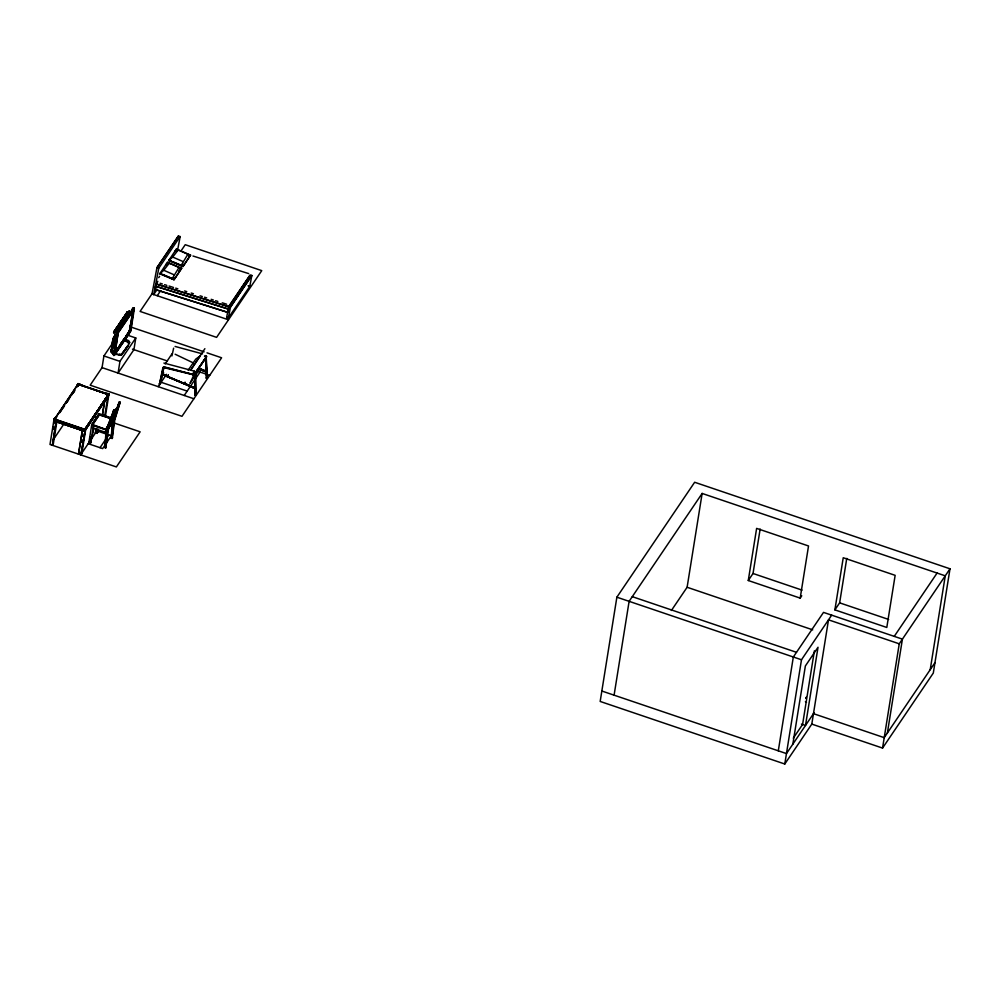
<?xml version="1.0" encoding="UTF-8"?>
<svg xmlns="http://www.w3.org/2000/svg" width="1000" height="1000" viewBox="0 0 1000 1000"><rect width="100%" height="100%" fill="white"/><g stroke="black" fill="none" stroke-linecap="round" stroke-linejoin="round"><path stroke-width="1.5" d="M121.975 321.975L124.237 318.688C121.788 319.325 119.7 321.65 122.438 321.4C126.775 317.2 122.175 317.875 121.275 321.075M114.488 354.95L114.875 353.95M195.113 394.738L195.1 388.462L184.812 383.675L184.838 382.463L184.55 383.562L195.012 388.125L195.375 373.288L195.688 395.037L195 373.375M805.812 698.263L806.112 697.387M112.863 343.15L113.175 340.55L112.438 347.463L113.537 338.088L115.225 335.525M129.887 331.375L133.275 308.137M122.775 323.35L116.988 331.975L113.488 354.875L113.413 353.725M114.375 352.663L114.5 351.7L114.325 355.1M133.312 308.575C132.475 307.113 134.963 310.338 133.675 308.1M167.738 376.4L168.275 375.262L168 376.512M130.688 328.6L129.838 332.225L133.912 307.913L133.412 308.587M117.45 327.05L117.188 327.725L119.425 323.562L121.112 323.237L119.525 323.387L119.012 324.625L120.275 322.3L122 321.912L123.925 319.175L122.1 319.6M117.863 325.838L117.575 326.575L119.513 325.575M113.6 354.4L113.863 355.5L118.112 331.925M113.787 355.188L117.438 332.088M111.213 438.162L112.5 420.525L119.362 401.812L120.188 402.175L114.838 419.725L112.15 438.475L111.213 438.162L112.825 423.45M104.838 447.575L106.163 429.875L114 409.75L114.825 410.1L108.5 429.075L105.775 447.9L104.838 447.575L105.988 439.025M114.075 354.363L114.2 355.012L129.913 331.8L130.7 328.3L130.5 329.188M119.625 354.062L120.45 354.312M129.613 311.725L129.462 310.975L122.075 321.838L120.237 322.425L121.925 322.038M117.175 334.15L117.675 332.125L133.85 308.387L133.737 309.4L133.613 308.337M117.375 333.787L117.7 331.763L133.912 307.913M116.163 336.737L117.362 331.287M129.887 331.825L130.638 324.263M106.237 435.925L107.037 428.587L114 409.75M130.575 329.212L130.35 330.325M130.55 329.45L130.7 328.3M113.863 355.5L117.45 331.675L117.3 332.95M112.15 438.475L113.963 421.012L120.188 402.175M105.775 447.9L107.625 430.375L114.825 410.1M123.075 320.325L121.475 320.538M122.4 319.137C126.713 317.913 121.3 319.538 123.525 317.5C126.975 317.512 120.938 317.987 125.475 316.788M113.038 342.413L112.725 344.025L112.987 343.025M129.613 330.812L129.913 328.825M113.588 332.925L113.975 331.737M116.7 333.175L133.075 308.175M118.038 325.65L119.938 324.95L118 325.712M117.387 333.837L118.612 330.763L117.925 331.637M84.288 386.012L78.1 383.963L108.562 394.462L108.2 396.125L108.387 394.562L98.3 391.075M114.925 330.275C119.588 328.1 111.237 332.075 116.188 330.513L114.425 331.012L116.1 330.637M195.012 388.125L195.375 373.288L195.188 395.037L195.125 388.475L162.262 374.475L195.25 387.938M113.287 354.55L114.062 354.538L117.475 333.188M78.05 385.825L78.25 384.312L77.938 385.95M108.588 394.613L108.075 396.188L108.625 394.25L106.55 393.312L108.963 394.038L105.375 416.45M112.613 351.975L111.938 352.825L112.137 350.538M108.075 396.188L108.362 394.525L78.1 384.225L54.312 419.363L84.712 429.588L84.537 431.275L85.887 428.212L81.838 453.5L80.85 454.938L85.45 428.475M125.312 317.05C120.538 319.012 129.113 311.75 129.588 311.625M98.362 429.412L97.188 433.375L95.425 432.775L96.037 428.462M115.45 329.5C117.537 325.712 119.237 325.238 119.225 326.025L122.587 321.025L120.7 322.088M129.488 331.9L129.75 330.9M112.037 351.262L112.487 348.575C112.5 347.388 111.538 342.8 112.987 339.513M57.075 420.475L56.238 421.712C51.4 422.9 56.925 414.913 54.062 419.075L50 444.475L116.375 466.938L140.137 431.812L113.612 422.825M54.925 419.375L55.175 417.725L54.363 418.963L56.537 419.712L56.238 421.712M112.613 348.225L111.775 347.675L113.05 339.162L114.15 339.6L112.8 347.975M112.675 339.05L113.888 339.875L115.1 332.625L117.1 329.125L114.825 330.337L116.2 329.4M133.925 309.413L133.887 308.15M97.188 433.375L97.837 429.075M116.337 335.425L115.825 338.625M113.562 355.163L114.275 354.675M130.5 325.075L129.238 331.562L120.262 344.663L124.537 338.375L123.138 340.425M133.575 308.4L131.775 316.975L133.15 308.263L132.213 314.413M114.975 330.138L116.55 329.938C113.963 330.838 114.65 329.888 116.9 329.438C118.8 327.125 115.15 329.438 116.363 329.15M132.725 311.2L133.012 309.413M116.45 334.712L116.65 333.488M129.688 330.2L133.112 308.65L132.487 312.7M56.837 421.938L53.338 443.862L52.375 445.275L56.537 419.712L54.062 419.075M81.562 439.625L81.1 442.537L81.613 439.575M113.062 344.613L113.425 343.062M112.863 344.762L114.125 341.8L112.5 344.637M102.325 415.7L104.862 399.65M133.075 309.05L132.775 308.5M53.1 429.6L53.575 426.613M54.05 423.638L55.012 417.663M52.375 445.275L56.45 419.913M78.012 385.662L78.225 384.338L77.975 385.838M79.475 452.725L78.513 454.137L82.587 428.775L84.913 429.338L85.75 428.088M80.913 454.862L85.662 428.15M93.9 428.237L90.638 443.038L88.888 442.45L91.675 425.062L99.062 413.75L113.212 418.55L109.175 424.825M99.062 413.75L91.838 424.738L105.988 429.525L107.587 427.175M112.263 343.638L103.925 355.962L102.05 367.625L193.875 398.75M105.588 432.088L106.225 429.95L93.612 425.637L90.638 443.038M93.612 425.637L93.212 428.137L105.512 432.312L112.6 421.737M95.425 432.775L96.575 428.8M99.225 414.888L92.413 424.95L99.225 414.888L112.525 419.062M112.55 345.962L111.925 346.525L113.287 338.013L114.95 335.45M112.438 347.463L112.963 345M102.3 415.475L104.913 399.15M104.65 416.375L108.012 395.487L108.963 394.038M115.087 352.912L118.162 332.863L133.312 310.7L130.113 330.725L115.087 352.912L130.113 330.725M105.512 432.312L105.913 429.812L113.038 419.288L98.888 414.4M105.988 429.525L91.9 424.338M126.812 316.737L127.4 311.762M135.787 337.975L119.95 361.388L118.075 373.062L133.925 349.65L135.787 337.975L127.05 335.012M119.188 355.125L120.862 355.3A1.675 1.013 9 0 0 121.7 354.787C122.1 354.137 116.037 355.85 115.025 353.288M129.35 313.35L129.45 312.462M130.638 330.5L133.775 308.725M160.188 384.462L159.613 384.4M160.162 383.6L159.188 383.762L159.6 384.525M163.575 367.512L193.975 374.963L206.4 356.838L205.5 355.65M194.7 395.125L196.088 395.25L194.7 395.125L195.1 394.438L196.088 395.25M192.738 374.975L195.113 374.325L194.462 374.1L206.4 356.838L193.975 374.963M206.5 378.575L206.088 377.825L207.475 377.95L206.525 378.462M616.875 597.188L600.175 701.45L784.788 764.013L811.8 724.1L828.5 619.837L899.25 643.812L950 568.8L694.65 482.262L616.875 597.188L801.488 659.762L831.675 615.15M614.087 695.175L629.113 601.337L702.138 493.438L945.25 575.825L930.212 669.663M671.388 610.487L687.113 587.263L702.138 493.438M748.275 580.513L756.625 528.387L808.525 545.975L800.188 598.112L748.275 580.513L753.025 573.488L760.15 529.025M778.3 750.825L793.325 657L823.512 612.388L902.412 639.138L887.387 732.962M784.788 764.013L801.488 659.762M792.837 744.175L805.362 665.975L818.025 647.25L805.512 725.438L801.425 724.062M814.375 650.863L802.588 724.45L793.288 738.188M834.887 609.875L843.238 557.737L895.15 575.337L886.8 627.463L834.887 609.875L839.638 602.85L846.762 558.387M811.8 724.1L882.55 748.075L899.25 643.812M950 568.8L933.3 673.062L882.55 748.075M78.513 454.137L82.65 428.725L82.375 430.575L84.575 431.25L85.412 430.075M114.113 353.7L114.113 355.05L114.25 353.438M54.075 420.887L54.425 419.025L84.913 429.338L84.425 431.275L54.138 420.975L54.875 419.688M131.012 325.25L132.887 314.875M85.887 428.212L84.637 429.75L54.538 419.45L54.288 421.012L84.35 431.188L84.637 429.55L54.538 419.45L54.25 420.938L55.487 417.975M102.438 403.375L84.8 429.65L108.625 394.25L107.5 397.4L108.663 394.162L78.2 384.425M124.95 315.35L127.125 314.337L125.575 314.525M133.688 309.837L134 308.475M116.1 336.925L117.1 331.775M131.95 316.05L132.113 315.05M133.75 309.475L133.837 308.288M131.263 324.85L129.775 331.987L130.45 330.238M133.688 308.263L133.85 308.9M89.838 439.9L90.388 436.825M131.3 324.975L129.838 331.625L133.812 308.425L132.15 310.825L133.55 308.688M107.475 398.4L107.837 395.412M123.688 339.738C138.075 339.263 120.438 353.3 121.888 354.5M111.4 349L111.075 351.1L112 352.55M153.787 294.438L158.775 268.212L180.1 236.513L178.337 236.025L156.95 267.638L152.025 293.962L228.475 319.8M157.812 281.288L155.625 286.25L228.487 309.025L227.775 312.362L228.8 306.825L249.6 275.975M177.387 251.175L180.162 236.6M226.663 317.462L228.663 306.55L250.138 274.9L251.825 275.45L249.812 286.337L228.337 317.987L226.6 317.375L228.425 317.95M228.337 317.987L230.475 307.125L251.825 275.45L230.375 307.137L155.988 283.9M127.387 342.537L128.287 342.713M113 340.675L113.012 340.825M118.375 325.087L120.812 323.688L119.188 323.938L119.588 323.312L121.275 323.1L119.188 323.888M163.9 367.6L160.212 384.113L159.562 383.9L162.838 367.863A1.863 1.438 34.1 0 1 164.638 366.987L192.85 374.363L194.825 373.938M163.287 367.8L159.562 383.9M118.938 324.263L121.062 323.3L119.588 323.312M124.9 317.613L123.25 317.875L124.95 317.55M171.925 355.938L173.637 348.162M129.288 343.175L128.837 342.15L123.387 340.238M128.763 332.163L129.613 331.025L130.15 331.613M111.5 348.787L111.05 351.838L112.15 352.75M117.225 326.788L118.675 326.85M123.85 317.05L123.488 317.625L125.425 316.863L129.362 311.062C126.312 315.113 124.1 313.9 127.475 313.825M116.538 332.762L117.312 331.538M130.325 331.4L130.575 330.763M127.125 313.288L126.137 313.637L128.425 312.438M117.1 329.175L115.35 329.575L117.05 329.25L118.475 327.1L116.688 327.612M116.3 330.325L114.5 330.838L115.438 330.425M124.412 316.175C126.463 314.738 122.812 321.025 129.362 311.062L126.05 315.912M118.863 324.45L120.525 324.188L118.737 324.575M167.838 376.512L168.025 375.288M168.275 375.262L168.1 376.35L168.388 375.438M184.812 383.675L185.1 382.425L184.562 383.45M118.362 330.812L117.6 332.65L118.6 330.85M117.537 332.837L118.038 331.388M129.662 330.238L129.637 330.688M122.463 319.137L124.05 318.888M124.6 315.912L126.7 314.962M126.9 314.65L125.087 315.163L126.8 314.837M122.1 319.637L123.625 319.513M119.9 322.938C124.462 320.938 118.85 324.012 120.25 322.362M120.425 322.113L122.463 321.225M117.188 332.075L117.762 331.712M122.525 321.15L120.875 321.362L122.888 320.588M113.612 332.688L113.812 332.025M115.662 329.125L117.212 328.988M126.088 313.762L127.65 313.575M100.738 406.087L99.488 407.788L100.988 405.562M118.287 327.413L116.725 327.55L118.713 326.775L117.2 326.85M159.762 273.788L167.413 262.312L181.625 268.312L173.975 279.775L159.762 273.788L163.775 270.262L169.312 263.113L166 264.413M167.413 262.312L181.537 268.6L178.637 271M174.938 251.2L178.25 249.9L172.712 257.05L168.7 260.575L182.913 266.575L190.562 255.1L176.35 249.112L168.7 260.575L171.462 261.175M176.35 249.112L190.475 255.4L188.538 257M173.975 279.775L181.625 268.312L178.8 267.812L172.175 278.675L175.487 277.375M182.913 266.575L190.562 255.1L187.7 254.562L181.112 265.475L184.425 264.175M114.012 331.587L114.462 330.9M123.188 320.15L121.538 320.4L123.55 319.637M126.325 335.7L129.613 330.462M118.225 325.337L120.213 324.562M128.35 312.5L126.65 312.887L128.275 312.625L126.65 312.887L127.362 311.837M81.775 453.55L80.85 454.938M109.763 422.912A13.525 8.475 18.4 0 0 111.237 422.025A19.412 12.112 18 0 0 111.6 421.675A21.075 13.188 18.1 0 0 113.038 420.288A24.125 15.1 18.3 0 0 113.4 419.837A22.425 14.05 18.6 0 0 114.712 417.337A19.675 12.312 18.6 0 0 114.825 416.9A13.625 8.55 18.1 0 0 115.037 415.138L115.962 413.175A13.537 8.475 18.8 0 1 115.812 414.75A17.962 11.25 18.5 0 1 115.712 415.163A22.788 14.275 18.3 0 1 114.125 418.2A21.5 13.45 18.2 0 1 112.325 420A17.525 10.962 18.3 0 1 111.95 420.275A13.425 8.387 18.2 0 1 110.6 421.037L109.95 423.075L110.425 420.887A14.013 8.775 18.4 0 0 112.1 419.862M113.375 412.175L114.05 410.163A15.762 9.862 18.1 0 0 117.438 407.325A19.412 12.163 18.8 0 0 118.725 405.012A13.012 8.137 18.8 0 0 118.938 402.95L119.213 402.987A11.812 7.4 18.3 0 1 119.175 404.312A14.325 8.963 18.9 0 1 119.1 404.65A17.375 10.875 18.7 0 1 118.975 405.1A18.475 11.562 18.4 0 1 118.35 406.6A19.562 12.263 18.9 0 1 115.8 409.538A12.375 7.738 18.2 0 1 114.225 410.325L113.375 412.175A15.45 9.688 18.6 0 0 116.65 409.538A22.212 13.913 18.3 0 0 117.287 408.7A18.288 11.45 18.8 0 0 118.038 407.025A13 8.125 18.7 0 0 118.263 404.963L118.938 402.95M113.575 412.362A12.363 7.738 18.5 0 0 115.075 411.512A19.075 11.95 18.7 0 0 118.4 406.662A12.35 7.725 18.7 0 0 118.537 405L119.213 402.987M109.887 423.025A13.45 8.375 17.8 0 0 111.25 422.262A17.488 10.913 18 0 0 111.825 421.825A22.287 13.987 18.9 0 0 112.638 421.225A21.025 13.162 18.3 0 0 113.462 420.225A22.8 14.275 18.8 0 0 115.062 417.188A14.412 9.038 18.1 0 0 115.312 415.188L115.962 413.175M80.312 384.538L78.075 383.562L77.125 385.012L78.138 383.812L80.375 384.35M119.362 401.812L113.375 419.225L106.163 429.875M123.55 317.438L125.662 316.475L123.725 317.188M116.188 328.363L118.238 327.475L116.512 327.912M116.638 327.725C122.238 326 111.125 331.75 119.262 325.962M117.15 332.225L118.125 331.488M113.775 354.825L115.125 352.262M158.713 268.113L157 267.7L178.438 236.012M156.037 283.962L228.8 306.825M230.113 306.525L228.287 309.137L155.562 286.163L155.1 289.475L227.775 312.362L155.087 289.438L156.762 286.85M249.725 286.388L248.088 285.75L249.812 286.337M117.25 328.925L115.787 329M124.513 318.188L123.225 317.938M119.975 322.762L121.838 322.163M126.225 313.575L127.812 313.263L125.887 314.088M132.363 310.462L133.7 308.512L132.45 310.338M122.638 318.888L124.637 318M125.538 314.587L127.312 314.075M184.55 383.562L185.2 382.612M195.012 388.537L162.262 374.475L195.463 388.15L184.65 383.413M125.125 317.3L123.688 317.3M190.012 383.425L195.037 372.287M54.538 419.45L78.15 383.925M128.65 332.325L129.4 331.1M121.375 322.863L119.612 323.25L121.487 322.675M122.05 321.85L120.3 322.238M118.338 325.213L120.062 324.762M129.45 343.338L129.325 342.225L123.625 340.163M199.387 368.575L206.525 371.625L198.6 368.137L206.337 371.388L207.138 378.125L206.438 378L205.975 357.525L206.213 371.75L198.538 368.325M132.3 309.262L133.238 308.45M113.525 354.738L121.525 342.85M125.812 316.288L124.637 318.125L123 318.312M113.888 339.875L113.4 339.487M85.262 428.812L84.8 429.65L54.45 419.363M84.725 429.325L93.088 417.3L84.862 429.613L82.587 428.775L84.913 429.538L108.562 394.462L94.113 415.887L95.075 414.3M114.787 330.4L116.512 330.125L114.625 330.65M119.513 345.662L120.487 344.387M805.925 698.263L806.2 697.412M113.837 337.088L113.787 338.2L115.475 335.613M113.55 338.113L114.087 337.175M119.575 345.887L113.513 354.663L115.85 351.238M126.75 335.075L126.188 335.9M116.1 350.863L117.613 348.625M131.713 310.087L132.675 308.65M117.525 332.6L119.012 330.238M122.112 343.25L128.688 333.488L115.512 352.962M129.362 332.537L129.85 331.775L128.975 333.113M125.938 336.337L127.6 333.888M94.275 415.5L94.775 414.712M112.35 348.137L111.775 347.675M128.2 345.062L121.137 355.037L114.475 353.4M127.5 335.3L120.988 344.925M85.588 428.338L93.238 417.175M76.988 387.062L77.8 385.838M127.8 346.037L123.375 352.562M117.425 331.188L118.075 330.225M127.475 346.413L122.963 353M127.387 335.412L122.3 342.925L128.763 333.413M117.212 331.775L119.087 328.812M60.05 412.188L62.587 408.425M68.5 399.637L65.963 403.4L68.562 399.725M71.037 395.875L74.412 390.863M73.075 393.075L74.713 390.65M101.45 404.862L108.387 394.562L78.25 384.288M56.062 417.925L56.725 416.95M60.812 410.9L61.4 410.037M61.775 409.487L62.3 408.7M63.725 406.6L64.287 405.763M74.075 391.287L74.588 390.538M54.7 420.275L54.25 420.938L84.438 431.087M59.825 412.688L60.5 411.65M61.975 409.475L63.75 406.85M63.938 406.613L64.625 405.55M82.963 429.762L82.375 430.575M106.962 396.688L107.713 395.562M67.038 401.712L70.35 396.825M72 394.387L74.488 390.725M111.938 346.613L113.537 344.25M158.713 277.638L159.588 276.325M112.175 346.7L113.775 344.325M53.463 439.45L64.488 423.137M102.3 367.262L90.175 385.188L181.988 416.312L221.6 357.775L207.025 352.837M112.575 352.038L112.025 352.788M152.338 293.312L140.087 311.425L216.6 337.362L261.75 270.637L185.238 244.7L180.863 251.163M153.688 294.462L151.962 293.863L153.7 294.488L157.213 289.387M130.225 331.7L114.325 355.05M157.275 295.663L160.7 290.613M94.588 415.175L98.312 409.675M108.325 396.15L84.425 431.275L108.2 396.125L108.362 394.525L95.625 390.225M88.888 442.45L89.562 441.45M80.662 454.837L89.95 441.125M91.688 438.562L96.888 430.863L111.35 435.775L102.675 448.587L88.212 443.688M109.975 422.837L105.662 429.45L113.212 418.55M105.738 432.562L112.875 421.838M100.037 447.7L108.713 434.875M165.175 363.925L172.05 353.762M161.675 375.562L163.35 373.088M162.05 375.4L163.725 372.912M158.162 386.65L166.5 374.325M188.125 370.25L195.775 359.1L200.387 355.75L190.8 369.925L204.887 348.675M190.325 382.725L199.913 368.812M184.213 395.475L200.062 372.062M800.188 598.112L801.762 595.763M814.075 712.788L786.462 753.587L601.85 691.025M894.25 636.362L937.087 573.062M934.975 662.638L884.212 737.65L813.475 713.662M100.1 407L108.625 394.25L104.175 400.775M120.262 344.663L122.375 341.6M113.6 354.513L114.275 353.537M115.913 351.087L117.287 349.125M87.325 425.763L88.787 423.738M122.662 318.762L124.412 318.312M123.375 319.887L121.65 320.275M112.163 346.6L112.662 345.975M119.425 323.562L120.95 323.438M120.087 324.875L119.562 325.513L120.037 324.825M128.512 312.312L126.838 312.575L127.762 312.337M117.762 326.037L119.612 325.45M126.775 312.7L128.6 312.188L126.8 312.638M126.4 313.325L128.062 312.938L126.05 313.825M120.237 324.5L118.675 324.7M129.562 331.375L129.887 330.412M120.838 323.625L119.288 323.75M205.588 355.613C208 356.238 205.463 358.425 206.337 356.15M116.725 327.55L118.488 327.212M126.838 312.575L127.713 312.4L126.962 312.4M228.663 306.55L230.375 307.137M163.888 363.05L194.275 371.138M194.737 374.487L206.4 356.838M126.713 315.075L124.8 315.6L126.475 315.225M174.838 251.5L178.15 250.2M165.9 264.713L169.225 263.412M184.325 264.475L181.012 265.775L181.875 265.575M175.4 277.675L172.075 278.975L172.95 278.775L162.525 274.387M199.075 369.025L206.375 372.038L206.038 357.5L206.825 377.85L206.225 371.975L199.112 368.95M130.238 330.675L129.613 331.025M167.75 376.275L162.262 374.475M205.787 357.9L206.737 378.263L206.238 357.762M175.1 346.45L202.537 353.875M160.212 384.113L163.825 367.137L192.963 374.462M114.525 330.775L115.262 330.675M115.35 329.575L117.438 328.675M115.075 329.95L116.7 329.75L115.875 329.913M125.65 314.337L127.238 314.137M123.637 317.375L125.2 317.175M120.55 321.912L122.263 321.538L120.638 321.737M120.037 322.675L121.613 322.488M117.562 326.287L119.162 326.087M117.312 326.712L118.888 326.525M124.763 315.663L126.375 315.475M116.463 327.975L117.963 327.975M124.2 316.55L125.775 316.35M116.237 329.462L116.962 329.375M205.562 356.012L206.225 356L205.613 355.75M119.675 354.825L120.638 354.925M192.7 374.837L193.425 374.925L192.75 374.575M160.125 283.263L162.387 283.962M192.987 256.012L248.688 273.6M164.6 284.662L166.812 285.35M169.037 286.05L173.475 287.45M175.688 288.15L177.9 288.85M184.562 290.938L186.775 291.637M191.213 293.038L193.425 293.738M200.087 295.825L202.3 296.525M204.513 297.225L206.737 297.925M211.175 299.325L213.388 300.025M215.6 300.725L217.825 301.413M222.262 302.812L226.65 304.212M112.775 339.025L113.438 339.237M129.775 326.65L204.112 351.85M132.475 349.15L167.45 361.012M196.863 370.975L209.713 375.337M753.025 573.488L802.05 590.112M839.638 602.85L888.662 619.462M103.925 355.962L119.95 361.388M161.125 382.275L187.175 391.112M687.113 587.263L812.712 629.837M99 414.15L113.15 418.95M632.288 596.663L796.5 652.312M97.875 415.9L92.688 423.562M94.237 416.262L97.4 417.337M91.675 425.062L93.562 425.712M96.1 431.788L97.863 432.375M111.737 437.362L112.688 437.688M57.95 420.538L59 420.9M67.112 423.65L67.775 423.875M75.1 426.362L76.188 426.725M105.375 446.788L106.312 447.1M128.963 342.05L129.325 342.225M175.125 354.225L193.263 362.875M172.763 261.725L180.575 265.025M168.787 260.275L183 266.275M159.863 273.488L174.062 279.475M199.213 368.975L206.375 372.038L198.575 368.387M118.725 402.762L119.55 403.113M113.362 410.688L114.175 411.05M193.975 372.95L193.312 372.625M205.125 356.475L204.462 356.138M172.712 257.05L182.975 261.537M162.525 374.1L195.2 388.35M163.775 270.262L174.088 274.788M198.688 368.175L206.525 371.625M129.037 341.625L129.675 342.45M111.363 351.912L112.225 352.325M194.312 371.15L195.1 371.975M205.362 356.125L206.312 357.388M129.35 341.9L128.663 341.463L129.562 342.113M111.825 352.238L111.088 351.5M184.925 383.6L185.1 382.425L184.65 383.675L195.125 388.475L195.188 395.037L195.125 373.638M206.213 357.725L207.138 378.125M206.825 377.85L205.863 357.875M195.5 373.55L195.688 395.037M111.237 351.788A36.475 22 9.1 0 1 111.587 349.412M115.712 413.137A13.65 8.562 18 0 1 115.487 414.9A19.625 12.287 18.7 0 1 115.375 415.312A22.625 14.175 18.7 0 1 113.9 418.088A20.225 12.65 18.1 0 1 113.012 419.038M113.05 419.062A21.688 13.6 18.6 0 1 112.125 419.875M805.5 701.8L806.438 702.2L805.5 701.8M84.637 429.75L84.425 431.2L88.812 424.675L84.425 431.2L84.637 429.75M82.487 433.8L82.025 436.712L82.55 433.738M118.2 332.562L114.588 355.138L130.762 331.238L134.375 308.663L118.2 332.562M117.525 326.35L119.1 326.213L117.525 326.4M124.725 315.725L126.287 315.6L124.725 315.725M126.6 312.95L128.15 312.812L126.525 313.038M121.137 321.037L122.75 320.9L121.137 321.037M116.85 329.5L115.2 329.825L116.85 329.5"/></g></svg>
